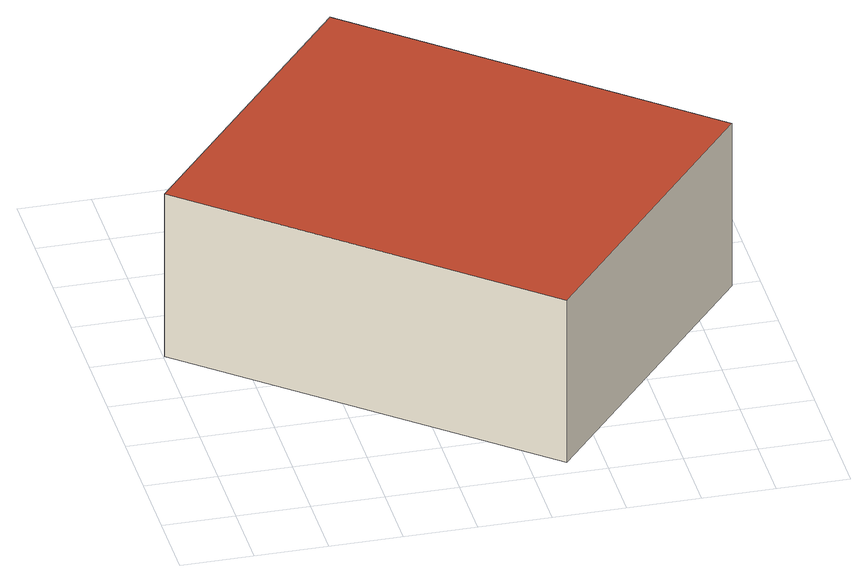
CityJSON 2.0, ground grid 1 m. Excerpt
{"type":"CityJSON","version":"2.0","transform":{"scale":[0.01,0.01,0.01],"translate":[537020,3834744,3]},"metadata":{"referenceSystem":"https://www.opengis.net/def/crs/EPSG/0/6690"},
"CityObjects":{
"building1":{"type":"Building","attributes":{"class":"3001","measuredHeight":2.5,"BuildingDetailAttribute.specifiedBuildingCoverageRate":0.6,"BuildingDetailAttribute.surveyYear":2021,"BuildingTsunamiRiskAttribute.description":"1","BuildingTsunamiRiskAttribute.rank":"2","BuildingTsunamiRiskAttribute.depth":1.24,"BuildingHighTideRiskAttribute.description":"1","BuildingHighTideRiskAttribute.rank":"2","BuildingHighTideRiskAttribute.depth":2.52,"BuildingIDAttribute.prefecture":"27","BuildingIDAttribute.city":"27104"},"geometry":[{"type":"Solid","lod":"2","boundaries":[[[[0,1,2,3]],[[4,5,6,7]],[[5,3,2,6]],[[7,1,0,4]],[[6,2,1,7]],[[4,0,3,5]]]],"semantics":{"surfaces":[{"type":"GroundSurface"},{"type":"RoofSurface"},{"type":"WallSurface"}],"values":[[0,1,2,2,2,2]]}}]}
},
"vertices":[
[1,403,6],[313,774,6],[761,397,6],[450,26,6],[1,403,256],[450,26,256],[761,397,256],[313,774,256]
]}
